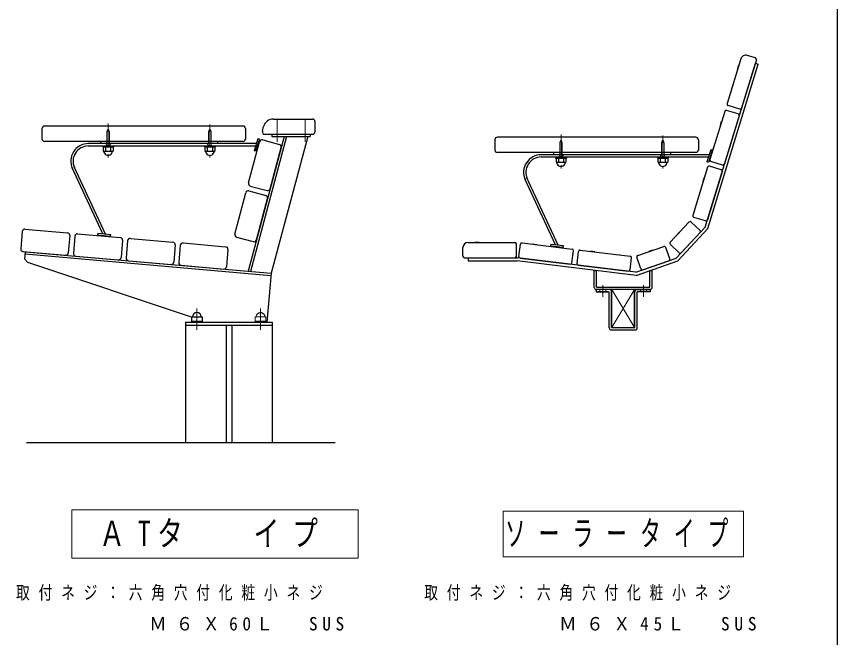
# Model space of a CAD drawing. Units: millimetres on the paper. Extents: x -365 to 12, y -38 to 257.
# Drawn here: x -107.6 to 0, y 47.5 to 128.9 of the extents above; entities that cross this region are included whole.
import ezdxf

# ---------------------------------------------------------------- set-up
doc = ezdxf.new("R2010")
doc.units = ezdxf.units.MM
doc.linetypes.add('USER1', pattern=[4.5, 2.5, -2])
doc.linetypes.add('USER2', pattern=[6, 3, -1, 1, -1])
doc.layers.add('0_2', color=7, linetype='Continuous', lineweight=13)
doc.layers.add('LY_3', color=7, linetype='Continuous', lineweight=13)
doc.styles.add('ＭＳ ゴシック', font='')
doc.styles.get('ＭＳ ゴシック').set_extended_font_data('MS Gothic')

msp = doc.modelspace()

# ---------------------------------------------------------------- linework, layer by layer
at = {"layer": '0_2', "color": 20, "lineweight": 25}
msp.add_line((0, 0), (0, 257), dxfattribs=at)
at = {"layer": 'LY_3', "color": 3, "lineweight": 25}
for p, q in [((-10.771, 123.43), (-11.855, 123.761)), ((-17.338, 101.269), (-10.775, 122.734)), ((-12.688, 123.319), (-14.481, 117.453)), ((-10.639, 123.18), (-12.568, 116.869)), ((-10.775, 122.734), (-10.392, 122.617)), ((-16.982, 101.063), (-10.392, 122.617)), ((-13.111, 121.935), (-12.947, 122.471)), ((-13.921, 119.283), (-14.085, 118.748)), ((-14.793, 116.433), (-16.722, 110.122)), ((-13.013, 116.098), (-14.543, 116.566)), ((-12.818, 116.736), (-14.348, 117.204)), ((-73.921, 115.425), (-68.813, 115.425)), ((-73.921, 115.425), (-68.813, 115.425)), ((-15.352, 114.604), (-15.188, 115.139)), ((-12.88, 115.849), (-14.81, 109.537)), ((-104.249, 114.168), (-104.249, 112.835)), ((-77.915, 114.502), (-103.915, 114.502)), ((-77.582, 114.168), (-77.582, 112.768)), ((-75.368, 113.844), (-75.209, 114.436)), ((-75.368, 113.844), (-75.209, 114.436)), ((-68.48, 115.091), (-68.48, 113.758)), ((-68.48, 115.091), (-68.48, 113.758)), ((-72.524, 113.125), (-77.248, 95.494)), ((-72.524, 113.125), (-77.248, 95.494)), ((-72.213, 113.125), (-76.944, 95.467)), ((-72.213, 113.125), (-76.944, 95.467)), ((-75.046, 113.425), (-68.813, 113.425)), ((-75.046, 113.425), (-68.813, 113.425)), ((-69.418, 113.125), (-74.213, 95.228)), ((-69.418, 113.125), (-74.213, 95.228)), ((-74.11, 113.425), (-74.11, 113.125)), ((-74.11, 113.425), (-74.11, 113.125)), ((-74.11, 113.125), (-69.11, 113.125)), ((-74.11, 113.125), (-69.11, 113.125)), ((-69.11, 113.425), (-69.11, 113.125)), ((-69.11, 113.425), (-69.11, 113.125)), ((-18.574, 113.054), (-44.574, 113.054)), ((-77.915, 112.502), (-103.915, 112.502)), ((-76.152, 112.202), (-98.178, 112.202)), ((-98.178, 111.902), (-76.248, 111.902)), ((-96.582, 112.502), (-96.582, 112.202)), ((-81.248, 112.202), (-96.582, 112.202)), ((-96.282, 111.902), (-96.282, 111.768)), ((-94.882, 111.902), (-94.882, 111.768)), ((-82.949, 111.902), (-82.949, 111.768)), ((-81.549, 111.902), (-81.549, 111.768)), ((-81.248, 112.502), (-81.248, 112.202)), ((-77.187, 107.054), (-75.738, 112.463)), ((-75.944, 112.845), (-76.456, 111.259)), ((-75.754, 112.783), (-76.266, 111.197)), ((-75.754, 112.783), (-75.944, 112.845)), ((-75.329, 112.699), (-73.14, 112.113)), ((-44.907, 112.721), (-44.907, 111.388)), ((-18.24, 112.721), (-18.24, 111.321)), ((-16.163, 111.952), (-16.327, 111.416)), ((-96.282, 111.768), (-94.882, 111.768)), ((-96.235, 111.768), (-96.235, 111.235)), ((-96.235, 111.768), (-94.929, 111.768)), ((-96.235, 111.235), (-94.929, 111.235)), ((-95.915, 111.768), (-95.915, 111.235)), ((-95.249, 111.768), (-95.249, 111.235)), ((-94.929, 111.768), (-94.929, 111.235)), ((-82.949, 111.768), (-81.549, 111.768)), ((-82.902, 111.768), (-82.902, 111.235)), ((-82.902, 111.768), (-81.595, 111.768)), ((-82.902, 111.235), (-81.595, 111.235)), ((-82.582, 111.768), (-82.582, 111.235)), ((-81.915, 111.768), (-81.915, 111.235)), ((-81.595, 111.768), (-81.595, 111.235)), ((-76.266, 111.197), (-76.456, 111.259)), ((-74.354, 106.295), (-72.904, 111.704)), ((-18.574, 111.054), (-44.574, 111.054)), ((-37.24, 111.054), (-37.24, 110.754)), ((-21.907, 111.054), (-21.907, 110.754)), ((-16.602, 111.397), (-17.115, 109.811)), ((-16.412, 111.336), (-16.924, 109.75)), ((-16.412, 111.336), (-16.602, 111.397)), ((-16.81, 110.754), (-38.837, 110.754)), ((-38.837, 110.454), (-16.907, 110.454)), ((-21.907, 110.754), (-37.24, 110.754)), ((-36.94, 110.454), (-36.94, 110.321)), ((-36.94, 110.321), (-35.54, 110.321)), ((-36.894, 110.321), (-36.894, 109.787)), ((-36.894, 110.321), (-35.587, 110.321)), ((-36.894, 109.787), (-35.587, 109.787)), ((-36.574, 110.321), (-36.574, 109.787)), ((-35.907, 110.321), (-35.907, 109.787)), ((-35.587, 110.321), (-35.587, 109.787)), ((-35.54, 110.454), (-35.54, 110.321)), ((-23.607, 110.454), (-23.607, 110.321)), ((-23.607, 110.321), (-22.207, 110.321)), ((-23.56, 110.321), (-23.56, 109.787)), ((-23.56, 110.321), (-22.254, 110.321)), ((-23.56, 109.787), (-22.254, 109.787)), ((-23.24, 110.321), (-23.24, 109.787)), ((-22.574, 110.321), (-22.574, 109.787)), ((-22.254, 110.321), (-22.254, 109.787)), ((-22.207, 110.454), (-22.207, 110.321)), ((-16.924, 109.75), (-17.115, 109.811)), ((-15.06, 109.404), (-16.59, 109.872)), ((-96.28, 100.389), (-100.31, 109.03)), ((-95.932, 100.352), (-100.038, 109.156)), ((-17.034, 109.102), (-18.964, 102.79)), ((-15.254, 108.767), (-16.785, 109.235)), ((-36.591, 98.905), (-40.696, 107.709)), ((-17.594, 107.272), (-17.43, 107.808)), ((-15.122, 108.517), (-17.051, 102.205)), ((-76.951, 106.646), (-74.762, 106.059)), ((-36.939, 98.942), (-40.968, 107.582)), ((-78.981, 100.357), (-77.532, 105.766)), ((-77.124, 106.002), (-74.934, 105.415)), ((-76.148, 99.598), (-74.699, 105.007)), ((-18.405, 104.62), (-18.568, 104.084)), ((-17.301, 102.073), (-18.831, 102.54)), ((-19.469, 101.916), (-21.924, 99.283)), ((-21.154, 97.176), (-17.338, 101.269)), ((-18.016, 100.835), (-19.186, 101.926)), ((-106.842, 100.693), (-107.04, 98.435)), ((-106.481, 100.996), (-100.903, 100.508)), ((-100.6, 100.146), (-100.797, 97.888)), ((-99.935, 100.088), (-100.133, 97.83)), ((-99.574, 100.391), (-93.996, 99.903)), ((-96.935, 100.458), (-96.956, 100.259)), ((-96.956, 100.259), (-95.298, 100.085)), ((-96.935, 100.458), (-95.278, 100.284)), ((-95.278, 100.284), (-95.298, 100.085)), ((-20.93, 96.83), (-16.982, 101.063)), ((-20.887, 100.395), (-20.505, 100.804)), ((-18.006, 100.552), (-20.461, 97.919)), ((-93.693, 99.542), (-93.89, 97.284)), ((-93.029, 99.484), (-93.226, 97.226)), ((-92.667, 99.787), (-87.089, 99.299)), ((-85.76, 99.183), (-80.182, 98.695)), ((-78.746, 99.949), (-76.556, 99.362)), ((-48.422, 99.256), (-42.289, 99.256)), ((-46.976, 99.256), (-47.536, 99.256)), ((-44.202, 99.256), (-43.642, 99.256)), ((-42.089, 97.456), (-42.089, 99.056)), ((-41.753, 97.435), (-41.558, 99.023)), ((-41.335, 99.197), (-34.784, 98.392)), ((-39.436, 98.964), (-39.991, 99.032)), ((-37.594, 99.01), (-37.615, 98.811)), ((-37.594, 99.01), (-35.936, 98.836)), ((-20.744, 97.909), (-21.914, 99)), ((-106.737, 98.073), (-101.158, 97.585)), ((-106.489, 97.081), (-106.405, 98.044)), ((-106.489, 97.081), (-106.405, 98.044)), ((-106.405, 98.044), (-74.213, 95.228)), ((-106.405, 98.044), (-74.213, 95.228)), ((-86.786, 98.938), (-86.983, 96.68)), ((-86.122, 98.88), (-86.319, 96.622)), ((-79.879, 98.334), (-80.076, 96.076)), ((-49.089, 97.456), (-49.089, 98.59)), ((-37.615, 98.811), (-35.957, 98.637)), ((-36.683, 98.626), (-36.127, 98.557)), ((-35.936, 98.836), (-35.957, 98.637)), ((-34.805, 96.582), (-34.61, 98.17)), ((-34.143, 96.5), (-33.948, 98.088)), ((-33.725, 98.263), (-27.174, 97.458)), ((-31.826, 98.029), (-32.382, 98.098)), ((-26.171, 97.564), (-22.767, 98.736)), ((-24.204, 98.241), (-24.733, 98.059)), ((-21.992, 97.099), (-22.513, 98.612)), ((-106.489, 97.081), (-106.091, 96.607)), ((-106.489, 97.081), (-106.091, 96.607)), ((-106.431, 97.746), (-74.239, 94.929)), ((-106.431, 97.746), (-74.239, 94.929)), ((-99.83, 97.469), (-94.251, 96.981)), ((-92.923, 96.865), (-87.344, 96.377)), ((-48.889, 97.256), (-42.289, 97.256)), ((-48.422, 97.256), (-41.941, 97.256)), ((-48.422, 97.256), (-48.422, 96.856)), ((-48.422, 96.856), (-41.966, 96.856)), ((-26.403, 94.945), (-41.966, 96.856)), ((-26.446, 95.354), (-41.941, 97.256)), ((-41.578, 97.212), (-35.028, 96.407)), ((-29.073, 97.691), (-28.518, 97.623)), ((-27.195, 95.647), (-27, 97.235)), ((-26.446, 95.354), (-21.154, 97.176)), ((-25.774, 95.797), (-26.295, 97.309)), ((-25.519, 95.673), (-22.116, 96.845)), ((-84.64, 89.448), (-106.091, 96.607)), ((-84.64, 89.448), (-106.091, 96.607)), ((-86.016, 96.261), (-80.437, 95.773)), ((-33.969, 96.277), (-27.418, 95.473)), ((-26.403, 94.945), (-20.93, 96.83)), ((-74.213, 95.228), (-74.773, 88.825)), ((-74.213, 95.228), (-74.773, 88.825)), ((-31.889, 93.356), (-31.889, 95.619)), ((-31.889, 95.582), (-31.589, 95.582)), ((-31.589, 93.39), (-31.589, 95.582)), ((-24.589, 95.582), (-24.289, 95.582)), ((-24.589, 93.39), (-24.589, 95.57)), ((-24.289, 93.356), (-24.289, 95.673)), ((-31.623, 93.09), (-31.623, 92.79)), ((-29.889, 93.09), (-31.623, 93.09)), ((-31.623, 92.79), (-29.922, 92.79)), ((-24.556, 93.09), (-31.622, 93.09)), ((-31.589, 93.39), (-24.589, 93.39)), ((-30.123, 92.79), (-31.423, 92.79)), ((-29.922, 88.056), (-29.922, 92.79)), ((-29.622, 88.09), (-29.622, 92.823)), ((-29.589, 88.356), (-29.589, 92.823)), ((-26.856, 93.09), (-29.323, 93.09)), ((-26.589, 88.361), (-26.589, 92.823)), ((-26.556, 88.09), (-26.556, 92.823)), ((-26.289, 93.09), (-24.556, 93.09)), ((-26.256, 88.056), (-26.256, 92.79)), ((-24.556, 92.79), (-26.256, 92.79)), ((-24.556, 93.09), (-24.556, 92.79)), ((-84.64, 89.491), (-83.24, 89.491)), ((-84.64, 89.491), (-84.64, 88.825)), ((-84.64, 89.491), (-83.24, 89.491)), ((-84.64, 89.491), (-84.64, 88.825)), ((-83.24, 89.491), (-83.24, 88.825)), ((-83.24, 89.491), (-83.24, 88.825)), ((-85.44, 88.825), (-85.44, 73.025)), ((-85.44, 88.825), (-74.107, 88.825)), ((-85.44, 88.825), (-85.44, 73.025)), ((-85.44, 88.825), (-74.107, 88.825)), ((-85.44, 88.425), (-74.107, 88.425)), ((-85.44, 88.425), (-74.107, 88.425)), ((-84.64, 88.958), (-83.24, 88.958)), ((-84.64, 88.958), (-83.24, 88.958)), ((-80.107, 88.425), (-80.107, 73.025)), ((-80.107, 88.425), (-80.107, 73.025)), ((-79.373, 88.425), (-79.373, 73.025)), ((-79.373, 88.425), (-79.373, 73.025)), ((-74.107, 88.825), (-74.107, 73.025)), ((-74.107, 88.825), (-74.107, 73.025)), ((-29.656, 87.79), (-26.523, 87.79)), ((-29.622, 88.09), (-26.556, 88.09)), ((-29.323, 88.09), (-26.856, 88.09)), ((-106.272, 73.025), (-65.832, 73.025)), ((-106.272, 73.025), (-65.832, 73.025))]:
    msp.add_line(p, q, dxfattribs=at)
at = {"layer": 'LY_3', "linetype": 'USER2'}
for p, q in [((-73.443, 115.425), (-73.443, 112.422)), ((-73.443, 115.425), (-73.443, 112.422)), ((-69.777, 115.425), (-69.777, 112.422)), ((-69.777, 115.425), (-69.777, 112.422)), ((-95.582, 114.846), (-95.582, 110.395)), ((-82.249, 114.705), (-82.249, 110.395)), ((-36.24, 113.398), (-36.24, 108.947)), ((-22.907, 113.258), (-22.907, 108.947)), ((-30.755, 92.129), (-30.755, 93.636)), ((-25.423, 92.129), (-25.423, 93.635)), ((-83.94, 90.608), (-83.94, 87.787)), ((-83.94, 90.608), (-83.94, 87.787)), ((-75.607, 90.608), (-75.607, 87.787)), ((-75.607, 90.608), (-75.607, 87.787))]:
    msp.add_line(p, q, dxfattribs=at)
at = {"layer": 'LY_3', "linetype": 'USER1'}
for p, q in [((-95.707, 113.879), (-95.582, 114.202)), ((-95.457, 113.879), (-95.582, 114.202)), ((-82.373, 113.879), (-82.249, 114.202)), ((-82.124, 113.879), (-82.249, 114.202)), ((-95.752, 113.638), (-95.752, 112.202)), ((-95.412, 113.638), (-95.412, 112.202)), ((-82.419, 113.638), (-82.419, 112.202)), ((-82.079, 113.638), (-82.079, 112.202)), ((-95.269, 112.202), (-95.895, 112.202)), ((-82.562, 112.202), (-81.935, 112.202)), ((-36.41, 112.191), (-36.41, 110.754)), ((-36.365, 112.432), (-36.24, 112.754)), ((-36.115, 112.432), (-36.24, 112.754)), ((-36.07, 112.191), (-36.07, 110.754)), ((-23.077, 112.191), (-23.077, 110.754)), ((-23.032, 112.432), (-22.907, 112.754)), ((-22.782, 112.432), (-22.907, 112.754)), ((-22.737, 112.191), (-22.737, 110.754)), ((-35.927, 110.754), (-36.554, 110.754)), ((-23.22, 110.754), (-22.594, 110.754)), ((-31.155, 93.09), (-31.155, 92.79)), ((-30.355, 93.09), (-30.355, 92.79)), ((-25.823, 93.09), (-25.823, 92.79)), ((-25.023, 93.09), (-25.023, 92.79)), ((-74.907, 89.491), (-76.307, 89.491)), ((-76.307, 89.491), (-76.307, 88.825)), ((-74.907, 89.491), (-76.307, 89.491)), ((-76.307, 89.491), (-76.307, 88.825)), ((-74.907, 89.491), (-74.907, 88.825)), ((-74.907, 89.491), (-74.907, 88.825)), ((-74.907, 88.958), (-76.307, 88.958)), ((-74.907, 88.958), (-76.307, 88.958))]:
    msp.add_line(p, q, dxfattribs=at)
at = {"layer": 'LY_3'}
for p, q in [((-29.53, 92.991), (-26.649, 88.189)), ((-29.53, 88.189), (-26.649, 92.991)), ((-84.272, 73.025), (-74.272, 73.025)), ((-62.826, 64.19), (-100.326, 64.19)), ((-100.326, 64.19), (-100.326, 57.89)), ((-62.826, 57.89), (-62.826, 64.19)), ((-12.339, 64.04), (-43.839, 64.04)), ((-43.839, 64.04), (-43.839, 58.04)), ((-12.339, 58.04), (-12.339, 64.04)), ((-100.326, 57.89), (-62.826, 57.89)), ((-43.839, 58.04), (-12.339, 58.04))]:
    msp.add_line(p, q, dxfattribs=at)
at = {"layer": 'LY_3', "color": 3, "lineweight": 25}
for points in [[(-95.325, 112.068), (-95.352, 112.043), (-95.383, 112.021), (-95.418, 112.003), (-95.456, 111.988), (-95.497, 111.977), (-95.539, 111.971), (-95.582, 111.968), (-95.625, 111.971), (-95.667, 111.977), (-95.708, 111.988), (-95.746, 112.003), (-95.781, 112.021), (-95.812, 112.043), (-95.839, 112.068)], [(-82.506, 112.068), (-82.479, 112.043), (-82.447, 112.021), (-82.412, 112.003), (-82.374, 111.988), (-82.334, 111.977), (-82.291, 111.971), (-82.248, 111.968), (-82.206, 111.971), (-82.163, 111.977), (-82.123, 111.988), (-82.085, 112.003), (-82.05, 112.021), (-82.018, 112.043), (-81.991, 112.068)], [(-35.983, 110.621), (-36.01, 110.596), (-36.042, 110.574), (-36.077, 110.555), (-36.115, 110.54), (-36.155, 110.53), (-36.197, 110.523), (-36.24, 110.521), (-36.283, 110.523), (-36.325, 110.53), (-36.366, 110.54), (-36.404, 110.555), (-36.439, 110.574), (-36.47, 110.596), (-36.497, 110.621)], [(-23.164, 110.621), (-23.137, 110.596), (-23.106, 110.574), (-23.071, 110.555), (-23.033, 110.54), (-22.992, 110.53), (-22.95, 110.523), (-22.907, 110.521), (-22.864, 110.523), (-22.822, 110.53), (-22.781, 110.54), (-22.743, 110.555), (-22.708, 110.574), (-22.677, 110.596), (-22.65, 110.621)]]:
    msp.add_lwpolyline(points, dxfattribs=at)
at = {"layer": 'LY_3', "linetype": 'USER1'}
for points in [[(-95.269, 112.202), (-95.272, 112.166), (-95.283, 112.132), (-95.301, 112.099), (-95.325, 112.068)], [(-82.562, 112.202), (-82.558, 112.166), (-82.547, 112.132), (-82.53, 112.099), (-82.506, 112.068)], [(-35.927, 110.754), (-35.931, 110.719), (-35.941, 110.684), (-35.959, 110.651), (-35.983, 110.621)], [(-23.22, 110.754), (-23.217, 110.719), (-23.206, 110.684), (-23.188, 110.651), (-23.164, 110.621)]]:
    msp.add_lwpolyline(points, dxfattribs=at)
at = {"layer": 'LY_3', "color": 3, "lineweight": 25}
for centre, radius, start, end in [((-12.05, 123.124), 0.667, 73, 163), ((-10.83, 123.239), 0.2, 343, 73), ((-14.29, 117.395), 0.2, 163, 253), ((-14.601, 116.375), 0.2, 73, 163), ((-12.76, 116.927), 0.2, 253, 343), ((-73.921, 114.091), 1.333, 90, 164.99999), ((-73.921, 114.091), 1.333, 90, 164.99999), ((-68.813, 115.091), 0.333, 0, 90), ((-68.813, 115.091), 0.333, 0, 90), ((-13.071, 115.907), 0.2, 343, 73), ((-103.915, 114.168), 0.333, 90, 180), ((-77.915, 114.168), 0.333, 0, 90), ((-75.046, 113.758), 0.333, 164.99999, 270), ((-75.046, 113.758), 0.333, 164.99999, 270), ((-68.813, 113.758), 0.333, 270, 0), ((-68.813, 113.758), 0.333, 270, 0), ((-44.574, 112.721), 0.333, 90, 180), ((-18.574, 112.721), 0.333, 0, 90), ((-103.915, 112.835), 0.333, 179.99999, 270), ((-98.178, 109.902), 2.3, 90, 205), ((-98.178, 109.902), 2, 90, 205), ((-77.915, 112.835), 0.333, 270, 0), ((-75.416, 112.377), 0.333, 75, 165), ((-73.226, 111.791), 0.333, 345, 75), ((-95.582, 111.235), 0.567, 179.99999, 0.00001), ((-82.249, 111.235), 0.567, 179.99999, 0.00001), ((-44.574, 111.388), 0.333, 179.99999, 270), ((-18.574, 111.388), 0.333, 270, 0), ((-38.837, 108.454), 2.3, 90, 205), ((-38.837, 108.454), 2, 90, 205), ((-36.24, 109.787), 0.567, 179.99999, 0.00001), ((-22.907, 109.787), 0.567, 179.99999, 0.00001), ((-16.531, 110.063), 0.2, 163, 253), ((-16.843, 109.043), 0.2, 73, 163), ((-15.313, 108.575), 0.2, 343, 73), ((-15.001, 109.595), 0.2, 253, 343), ((-76.865, 106.968), 0.333, 165, 255), ((-77.21, 105.68), 0.333, 75, 165), ((-74.676, 106.381), 0.333, 255, 345), ((-75.021, 105.093), 0.333, 345, 75), ((-18.773, 102.732), 0.2, 163, 253), ((-19.322, 101.78), 0.2, 47, 137), ((-17.243, 102.264), 0.2, 253, 343), ((-106.51, 100.664), 0.333, 85, 175), ((-100.932, 100.176), 0.333, 355, 85), ((-99.603, 100.059), 0.333, 85, 175), ((-78.659, 100.271), 0.333, 165, 255), ((-18.152, 100.688), 0.2, 317, 47), ((-94.025, 99.571), 0.333, 355, 85), ((-92.696, 99.455), 0.333, 85, 175), ((-87.118, 98.967), 0.333, 355, 85), ((-85.789, 98.851), 0.333, 85, 175), ((-76.47, 99.684), 0.333, 255, 345), ((-48.422, 98.59), 0.667, 90, 180), ((-42.289, 99.056), 0.2, 0, 90), ((-41.359, 98.998), 0.2, 83, 173), ((-21.778, 99.147), 0.2, 137, 227), ((-106.708, 98.406), 0.333, 175, 265), ((-80.211, 98.363), 0.333, 355, 85), ((-34.808, 98.194), 0.2, 353, 83), ((-33.75, 98.064), 0.2, 83, 173), ((-22.702, 98.547), 0.2, 19, 109), ((-20.607, 98.056), 0.2, 227, 317), ((-101.129, 97.917), 0.333, 265, 355), ((-99.801, 97.801), 0.333, 175, 265), ((-94.222, 97.313), 0.333, 265, 355), ((-92.894, 97.197), 0.333, 175, 265), ((-48.889, 97.456), 0.2, 180, 270), ((-42.289, 97.456), 0.2, 270, 0), ((-41.554, 97.41), 0.2, 173, 263), ((-27.199, 97.26), 0.2, 353, 83), ((-26.105, 97.375), 0.2, 109, 199), ((-22.181, 97.034), 0.2, 289, 19), ((-87.315, 96.709), 0.333, 265, 355), ((-85.987, 96.593), 0.333, 175, 265), ((-80.408, 96.105), 0.333, 265, 355), ((-35.003, 96.606), 0.2, 263, 353), ((-33.945, 96.476), 0.2, 173, 263), ((-25.585, 95.862), 0.2, 199, 289), ((-27.394, 95.672), 0.2, 263, 353), ((-31.622, 93.356), 0.267, 180, 270), ((-29.889, 92.823), 0.267, 0, 90), ((-29.323, 92.823), 0.267, 90, 180), ((-26.856, 92.823), 0.267, 0, 90), ((-26.289, 92.823), 0.267, 90, 180), ((-24.556, 93.356), 0.267, 270, 0), ((-83.94, 89.491), 0.567, 359.99999, 179.99999), ((-83.94, 89.491), 0.567, 359.99999, 179.99999), ((-29.323, 88.356), 0.267, 180, 270), ((-26.856, 88.356), 0.267, 270, 1.10124), ((-29.656, 88.056), 0.267, 180, 270), ((-26.523, 88.056), 0.267, 270, 0)]:
    msp.add_arc(centre, radius, start, end, dxfattribs=at)
at = {"layer": 'LY_3', "linetype": 'USER1'}
for centre, radius, start, end in [((-95.085, 113.638), 0.667, 158.8068, 180), ((-96.079, 113.638), 0.667, 360, 21.1932), ((-81.752, 113.638), 0.667, 158.8068, 180), ((-82.745, 113.638), 0.667, 0, 21.1932), ((-35.744, 112.191), 0.667, 158.8068, 180), ((-36.737, 112.191), 0.667, 360, 21.1932), ((-22.41, 112.191), 0.667, 158.8068, 180), ((-23.404, 112.191), 0.667, 0, 21.1932), ((-75.607, 89.491), 0.567, 0.00001, 180), ((-75.607, 89.491), 0.567, 0.00001, 180)]:
    msp.add_arc(centre, radius, start, end, dxfattribs=at)

# ---------------------------------------------------------------- texts
at = {"layer": 'LY_3', "style": 'ＭＳ ゴシック'}
for s, insert, char_height, attachment_point in [('\\T1.5;\\W0.75;ＡTタ\\~\\~\\~イプ', (-81.576, 61.04), 3.299, 5), ('\\T1.64;\\W0.6;ソーラータイプ', (-28.089, 61.04), 3.299, 5), ('\\T1.64;\\W0.75;取付ネジ：六角穴付化粧小ネジ', (-107.645, 53.271), 1.76, 4), ('\\T1.64;\\W0.75;取付ネジ：六角穴付化粧小ネジ', (-54.158, 53.271), 1.76, 4), ('\\T1.53;\\W0.95;\u3000\u3000\u3000\u3000\u3000Ｍ６Ｘ60Ｌ\u3000SUS', (-107.645, 49.271), 1.76, 4), ('\\T1.55;\\W0.95;\u3000\u3000\u3000\u3000\u3000Ｍ６Ｘ45Ｌ\u3000SUS', (-54.158, 49.271), 1.76, 4)]:
    msp.add_mtext(s, dxfattribs=dict(at, insert=insert, char_height=char_height, attachment_point=attachment_point))

doc.saveas('drawing.dxf')
